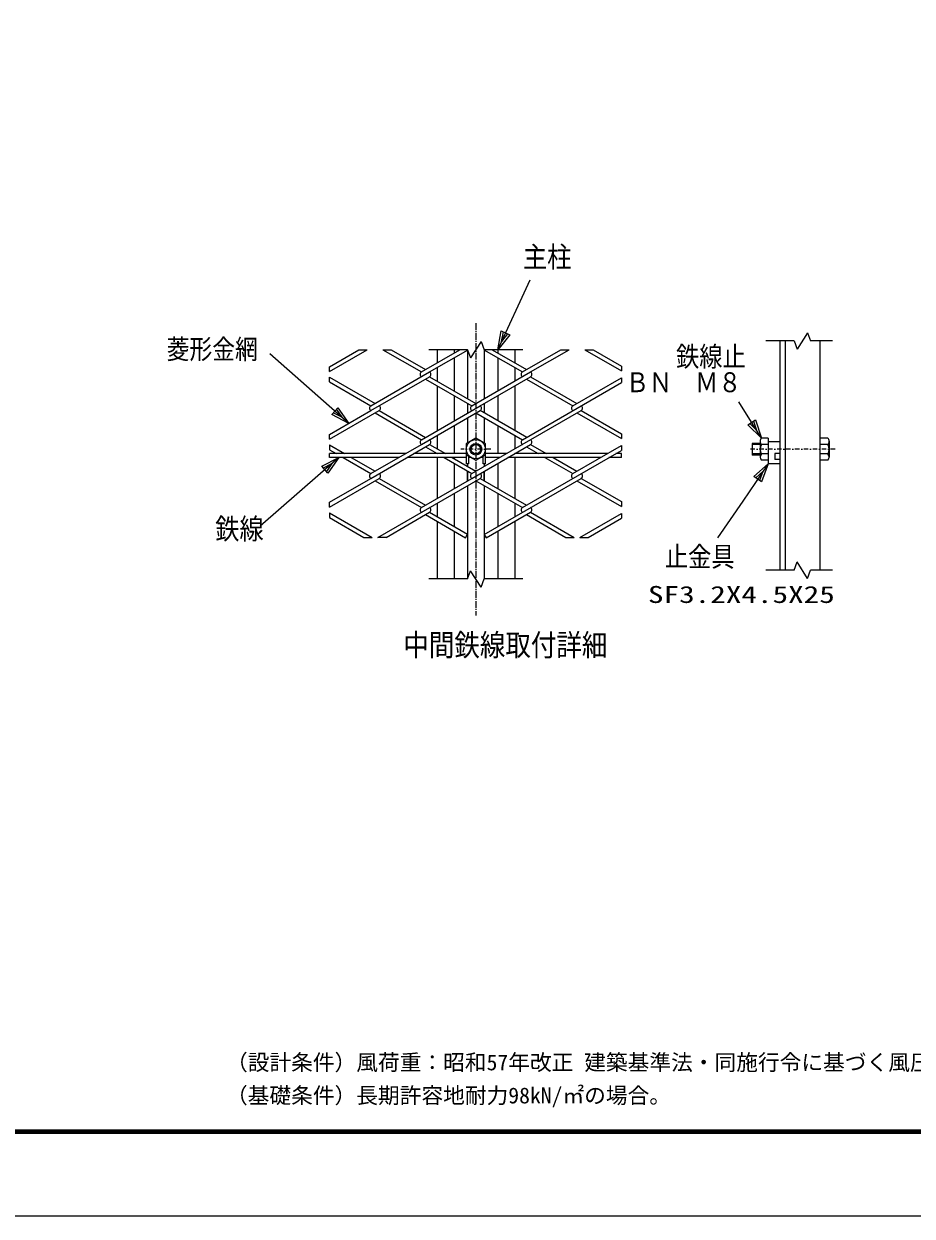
# Model space of a CAD drawing. Units: millimetres, scale not verified. Extents: x -4455 to 4455, y -3150 to 3150.
# Drawn here: x 429 to 2442, y -3150 to -447 of the extents above; entities that cross this region are included whole.
import ezdxf
from ezdxf.enums import TextEntityAlignment as Align

# ---------------------------------------------------------------- set-up
doc = ezdxf.new("R2010")
doc.units = ezdxf.units.MM
doc.header["$LTSCALE"] = 20
doc.linetypes.add('USER1', pattern=[1.125, 0.75, -0.125, 0.125, -0.125])
doc.linetypes.add('USER2', pattern=[1.01, 0.5, -0.25, 0.01, -0.25])
for name, color, linetype, lineweight in [('0-0_1', 7, 'Continuous', 25), ('0-1_2', 7, 'Continuous', 25), ('0-2_0', 7, 'Continuous', 25), ('0-5_EXTCNT-LMEC0', 4, 'Continuous', 25), ('0-6_WAKU', 7, 'Continuous', 25)]:
    doc.layers.add(name, color=color, linetype=linetype, lineweight=lineweight)
doc.layers.add('0-8_D-TTL-TXT', color=7, linetype='Continuous')
doc.styles.add('ＭＳ ゴシック', font='')
doc.styles.get('ＭＳ ゴシック').set_extended_font_data('MS Gothic')

# ---------------------------------------------------------------- blocks, each defined once
blk = doc.blocks.new('C4')
at = {"layer": '0-0_1', "color": 4}
blk.add_line((123468.4, 40684.1), (124940, 43849.3), dxfattribs=at)
blk.add_lwpolyline([(124013, 41357.3), (123468.4, 40684.1), (123632.1, 41534.4)], close=True, dxfattribs=at)
blk.add_lwpolyline([(123917.8, 41401.6), (123645.5, 41065), (123727.4, 41490.1)], dxfattribs=at)
blk = doc.blocks.new('C5')
at = {"layer": '0-0_1', "color": 4}
blk.add_line((116716.1, 37343.7), (113134.7, 40506.1), dxfattribs=at)
blk.add_lwpolyline([(116225.5, 38057.1), (116716.1, 37343.7), (115947.5, 37742.3)], close=True, dxfattribs=at)
blk.add_lwpolyline([(116156, 37978.4), (116401.3, 37621.7), (116017, 37821)], dxfattribs=at)
blk = doc.blocks.new('C6')
at = {"layer": '0-0_1', "color": 4}
blk.add_line((135422.4, 36674), (134398.6, 38324.4), dxfattribs=at)
blk.add_lwpolyline([(135158.1, 37498.6), (135422.4, 36674), (134801.2, 37277.1)], close=True, dxfattribs=at)
blk.add_lwpolyline([(135068.9, 37443.2), (135201, 37030.9), (134890.4, 37332.5)], dxfattribs=at)
blk = doc.blocks.new('C7')
at = {"layer": '0-0_1', "color": 4}
blk.add_line((135729.1, 35507.4), (134573.6, 33820.7), dxfattribs=at)
blk.add_lwpolyline([(135081.1, 34933.1), (135729.1, 35507.4), (135427.6, 34695.7)], close=True, dxfattribs=at)
blk.add_lwpolyline([(135167.7, 34873.7), (135491.7, 35160.9), (135341, 34755.1)], dxfattribs=at)
blk = doc.blocks.new('C8')
at = {"layer": '0-0_1', "color": 4}
blk.add_line((116273, 35797.2), (112704.2, 32689.8), dxfattribs=at)
blk.add_lwpolyline([(115501.6, 35404), (116273, 35797.2), (115777.4, 35087.3)], close=True, dxfattribs=at)
blk.add_lwpolyline([(115570.5, 35324.8), (115956.2, 35521.4), (115708.4, 35166.4)], dxfattribs=at)

msp = doc.modelspace()

# ---------------------------------------------------------------- linework, layer by layer
at = {"layer": '0-0_1', "color": 4, "linetype": 'USER1'}
msp.add_line((1453.26, -1125.73), (1453.26, -1788.33), dxfattribs=at)
at = {"layer": '0-0_1', "color": 4}
for p, q in [((2205.01, -1147.29), (2181.32, -1184.53)), ((2205.01, -1147.29), (2211.79, -1165.91)), ((1188.34, -1185.91), (1206.96, -1185.91)), ((1242.55, -1185.91), (1261.18, -1185.91)), ((1434.64, -1185.91), (1346.6, -1185.91)), ((1434.64, -1185.91), (1441.41, -1204.53)), ((1465.1, -1167.29), (1441.41, -1204.53)), ((1465.1, -1167.29), (1471.88, -1185.91)), ((1559.92, -1185.91), (1471.88, -1185.91)), ((1645.97, -1185.91), (1664.6, -1185.91)), ((1700.19, -1185.91), (1718.81, -1185.91)), ((2174.55, -1165.91), (2110.56, -1165.91)), ((2174.55, -1165.91), (2181.32, -1184.53)), ((2261.12, -1165.91), (2211.79, -1165.91)), ((1121.55, -1235.22), (1121.55, -1224.47)), ((1783.07, -1223.01), (1783.07, -1233.76)), ((1121.55, -1258.91), (1121.55, -1248.16)), ((1783.07, -1249.61), (1783.07, -1260.37)), ((1121.55, -1388.84), (1121.55, -1378.08)), ((1783.07, -1376.62), (1783.07, -1387.38)), ((1121.55, -1401.77), (1121.55, -1412.52)), ((1783.07, -1403.23), (1783.07, -1413.98)), ((2097.43, -1400.75), (2079.1, -1400.75)), ((1121.55, -1430.25), (1121.55, -1421.25)), ((1783.07, -1430.25), (1783.07, -1421.25)), ((2097.43, -1422.08), (2079.1, -1422.08)), ((1121.55, -1542.45), (1121.55, -1531.7)), ((1783.07, -1530.24), (1783.07, -1540.99)), ((1121.55, -1555.38), (1121.55, -1566.13)), ((1783.07, -1556.84), (1783.07, -1567.59)), ((1199.7, -1611.25), (1218.32, -1611.25)), ((1249.82, -1611.25), (1231.19, -1611.25)), ((1429.98, -1612.1), (1434.63, -1604.03)), ((1471.88, -1604.4), (1476.54, -1612.46)), ((1657.33, -1611.25), (1675.96, -1611.25)), ((1688.83, -1611.25), (1707.46, -1611.25)), ((2174.55, -1685.6), (2181.32, -1666.97)), ((2205.01, -1704.22), (2181.32, -1666.97)), ((1434.64, -1705.6), (1441.41, -1686.97)), ((1465.1, -1724.22), (1441.41, -1686.97)), ((2174.55, -1685.6), (2110.56, -1685.6)), ((2205.01, -1704.22), (2211.79, -1685.6)), ((2261.12, -1685.6), (2211.79, -1685.6)), ((1434.64, -1705.6), (1346.6, -1705.6)), ((1465.1, -1724.22), (1471.88, -1705.6)), ((1559.92, -1705.6), (1471.88, -1705.6))]:
    msp.add_line(p, q, dxfattribs=at)
at = {"layer": '0-0_1'}
for p, q in [((1121.55, -1235.22), (1206.96, -1185.91)), ((1121.55, -1224.47), (1188.34, -1185.91)), ((1242.55, -1185.91), (1329.85, -1236.31)), ((1261.18, -1185.91), (1339.17, -1230.94)), ((1329.85, -1236.31), (1417.16, -1185.91)), ((1348.48, -1236.31), (1435.78, -1185.91)), ((1365.21, -1185.91), (1365.21, -1215.9)), ((1403.8, -1185.91), (1403.8, -1193.62)), ((1434.63, -1185.91), (1434.63, -1296.81)), ((1471.37, -1185.91), (1558.67, -1236.31)), ((1471.88, -1185.91), (1471.88, -1297.17)), ((1489.99, -1185.91), (1567.98, -1230.94)), ((1502.73, -1185.91), (1502.73, -1193.26)), ((1541.3, -1185.91), (1541.3, -1215.53)), ((1558.67, -1236.31), (1645.97, -1185.91)), ((1577.3, -1236.31), (1664.6, -1185.91)), ((1700.19, -1185.91), (1783.07, -1233.76)), ((1718.81, -1185.91), (1783.07, -1223.01)), ((2142.43, -1165.91), (2142.43, -1685.6)), ((2154.43, -1165.91), (2154.43, -1685.6)), ((2232.43, -1165.91), (2232.43, -1685.6)), ((1403.8, -1204.37), (1403.8, -1279.01)), ((1502.73, -1204.02), (1502.73, -1279.36)), ((1215.45, -1313.12), (1348.48, -1236.31)), ((1365.21, -1226.65), (1365.21, -1256.73)), ((1444.26, -1313.12), (1577.3, -1236.31)), ((1541.3, -1226.28), (1541.3, -1257.09)), ((1121.55, -1248.16), (1224.76, -1307.74)), ((1121.55, -1258.91), (1215.45, -1313.12)), ((1215.45, -1323.87), (1348.48, -1247.06)), ((1339.17, -1252.44), (1444.26, -1313.12)), ((1348.48, -1247.06), (1453.58, -1307.74)), ((1365.21, -1267.48), (1365.22, -1369.51)), ((1462.89, -1313.12), (1577.3, -1247.06)), ((1541.3, -1267.85), (1541.3, -1369.14)), ((1558.67, -1389.93), (1783.07, -1260.37)), ((1567.98, -1252.44), (1673.08, -1313.12)), ((1577.3, -1247.06), (1682.39, -1307.74)), ((1673.08, -1313.12), (1783.07, -1249.61)), ((1403.8, -1289.76), (1403.8, -1347.23)), ((1502.73, -1290.11), (1502.73, -1346.88)), ((1121.55, -1388.84), (1234.07, -1323.87)), ((1121.55, -1378.08), (1215.45, -1323.87)), ((1234.07, -1323.87), (1339.17, -1384.55)), ((1329.86, -1389.93), (1462.89, -1313.12)), ((1329.86, -1400.68), (1462.89, -1323.87)), ((1434.63, -1307.56), (1434.63, -1329.43)), ((1444.26, -1466.73), (1691.71, -1323.87)), ((1568.41, -1384.8), (1462.89, -1323.87)), ((1471.88, -1307.93), (1471.88, -1329.06)), ((1691.71, -1323.87), (1783.07, -1376.62)), ((1224.76, -1329.25), (1329.86, -1389.93)), ((1434.63, -1340.18), (1434.63, -1397.16)), ((1453.58, -1329.25), (1558.67, -1389.93)), ((1471.88, -1339.82), (1471.88, -1397.16)), ((1682.39, -1329.25), (1783.07, -1387.38)), ((1403.8, -1357.99), (1403.8, -1421.25)), ((1502.73, -1357.63), (1502.73, -1421.25)), ((1121.55, -1401.77), (1155.3, -1421.25)), ((1215.45, -1477.48), (1348.48, -1400.68)), ((1215.45, -1466.73), (1329.85, -1400.68)), ((1348.48, -1400.68), (1384.11, -1421.25)), ((1365.22, -1380.26), (1365.22, -1410.34)), ((1444.26, -1477.48), (1577.3, -1400.68)), ((1474.91, -1444.75), (1474.91, -1398.91)), ((1541.3, -1379.9), (1541.3, -1410.71)), ((1577.3, -1400.68), (1612.93, -1421.25)), ((1673.08, -1466.73), (1783.07, -1403.23)), ((2079.1, -1398.08), (2079.1, -1424.75)), ((2097.43, -1398.08), (2079.1, -1398.08)), ((2097.43, -1393.5), (2097.43, -1429.33)), ((2115.77, -1386.41), (2100.43, -1386.41)), ((2115.77, -1400.58), (2100.43, -1400.58)), ((2115.77, -1386.41), (2115.77, -1444.75)), ((2142.43, -1394.75), (2115.77, -1394.75)), ((2251.09, -1386.41), (2232.43, -1386.41)), ((2251.08, -1400.58), (2232.43, -1400.58)), ((2254.1, -1393.49), (2254.1, -1429.34)), ((1121.55, -1412.52), (1136.67, -1421.25)), ((1294.22, -1421.25), (1121.55, -1421.25)), ((1278.63, -1430.25), (1121.55, -1430.25)), ((1152.26, -1430.25), (1215.45, -1466.73)), ((1170.89, -1430.25), (1224.76, -1461.36)), ((1431.61, -1430.25), (1297.25, -1430.25)), ((1431.61, -1421.25), (1312.84, -1421.25)), ((1339.17, -1406.05), (1365.49, -1421.25)), ((1365.22, -1421.09), (1365.22, -1421.25)), ((1365.22, -1430.25), (1365.22, -1523.12)), ((1381.08, -1430.25), (1444.26, -1466.73)), ((1399.7, -1430.25), (1453.58, -1461.36)), ((1403.8, -1430.25), (1403.8, -1432.62)), ((1436.61, -1426.8), (1436.61, -1444.75)), ((1442.59, -1430.25), (1436.61, -1430.25)), ((1469.91, -1430.25), (1463.93, -1430.25)), ((1469.91, -1444.75), (1469.91, -1426.8)), ((1523.04, -1421.25), (1474.91, -1421.25)), ((1507.45, -1430.25), (1474.91, -1430.25)), ((1502.73, -1430.25), (1502.73, -1432.97)), ((1736.27, -1430.25), (1526.07, -1430.25)), ((1541.3, -1430.25), (1541.3, -1522.76)), ((1751.85, -1421.25), (1541.66, -1421.25)), ((1558.67, -1543.54), (1783.07, -1413.98)), ((1567.98, -1406.05), (1594.31, -1421.25)), ((1609.9, -1430.25), (1673.08, -1466.73)), ((1628.52, -1430.25), (1682.39, -1461.36)), ((1783.07, -1430.25), (1754.89, -1430.25)), ((1783.07, -1421.25), (1770.48, -1421.25)), ((2097.43, -1424.75), (2079.1, -1424.75)), ((2115.77, -1422.25), (2100.43, -1422.25)), ((2142.43, -1421.41), (2130.77, -1421.41)), ((2130.77, -1421.41), (2130.77, -1434.75)), ((2251.1, -1422.25), (2232.43, -1422.25)), ((1403.8, -1443.37), (1403.8, -1500.85)), ((1436.61, -1444.75), (1431.61, -1444.75)), ((1434.63, -1444.75), (1434.63, -1450.42)), ((1474.91, -1444.75), (1469.91, -1444.75)), ((1471.88, -1444.75), (1471.88, -1450.79)), ((1502.73, -1443.73), (1502.73, -1500.49)), ((2115.77, -1436.41), (2100.43, -1436.41)), ((2142.43, -1444.75), (2115.77, -1444.75)), ((2142.43, -1434.75), (2130.77, -1434.75)), ((2251.15, -1436.41), (2232.43, -1436.41)), ((1121.55, -1542.45), (1234.07, -1477.48)), ((1121.55, -1531.7), (1215.45, -1477.48)), ((1224.76, -1482.86), (1329.85, -1543.54)), ((1231.19, -1611.25), (1462.89, -1477.48)), ((1234.07, -1477.48), (1339.17, -1538.16)), ((1329.85, -1543.54), (1444.26, -1477.48)), ((1434.63, -1483.04), (1434.64, -1461.17)), ((1434.63, -1461.17), (1434.63, -1483.04)), ((1453.58, -1482.86), (1558.67, -1543.54)), ((1462.89, -1477.48), (1567.98, -1538.16)), ((1471.88, -1482.68), (1471.88, -1461.54)), ((1471.88, -1461.54), (1471.88, -1482.68)), ((1471.88, -1604.4), (1691.71, -1477.48)), ((1682.39, -1482.86), (1783.07, -1540.99)), ((1691.71, -1477.48), (1783.07, -1530.24)), ((1403.79, -1511.6), (1403.79, -1586.23)), ((1502.73, -1511.24), (1502.73, -1586.59)), ((1365.22, -1533.87), (1365.22, -1563.96)), ((1541.3, -1533.51), (1541.3, -1564.32)), ((1121.55, -1555.38), (1218.32, -1611.25)), ((1121.55, -1566.13), (1199.7, -1611.25)), ((1249.82, -1611.25), (1348.48, -1554.29)), ((1339.17, -1559.67), (1429.98, -1612.1)), ((1348.48, -1554.29), (1434.63, -1604.03)), ((1476.54, -1612.46), (1577.3, -1554.29)), ((1567.98, -1559.67), (1657.33, -1611.25)), ((1577.3, -1554.29), (1675.96, -1611.25)), ((1688.83, -1611.25), (1783.07, -1556.84)), ((1707.46, -1611.25), (1783.07, -1567.59)), ((1365.22, -1574.71), (1365.22, -1705.6)), ((1541.3, -1575.07), (1541.3, -1705.6)), ((1403.79, -1596.98), (1403.79, -1705.6)), ((1502.73, -1597.34), (1502.73, -1705.6))]:
    msp.add_line(p, q, dxfattribs=at)
at = {"layer": '0-0_1', "color": 4, "linetype": 'USER2'}
for p, q in [((1487.5, -1411.41), (1419.54, -1411.41)), ((2267.25, -1411.41), (2075.39, -1411.41))]:
    msp.add_line(p, q, dxfattribs=at)
at = {"layer": '0-0_1'}
for points in [[(1474.91, -1398.91), (1453.26, -1386.41), (1431.61, -1398.91), (1431.61, -1444.75)], [(1431.61, -1423.91), (1453.26, -1436.41), (1474.91, -1423.91)], [(1434.63, -1493.8), (1434.63, -1604.03), (1434.64, -1705.6)], [(1471.88, -1493.43), (1471.88, -1604.4), (1471.88, -1705.6)]]:
    msp.add_lwpolyline(points, dxfattribs=at)
for radius in [21.65, 13.33]:
    msp.add_circle((1453.26, -1411.41), radius, dxfattribs=at)
at = {"layer": '0-0_1', "color": 4}
msp.add_circle((1453.26, -1411.41), 10.67, dxfattribs=at)
at = {"layer": '0-0_1'}
for centre, radius, start, end in [((1332.96, -1241.69), 6.21, 120.00161, 239.99838), ((1345.37, -1241.69), 6.21, 300.00168, 59.99832), ((1561.78, -1241.69), 6.21, 120.00161, 239.99838), ((1574.19, -1241.69), 6.21, 300.00168, 59.99832), ((1218.55, -1318.5), 6.21, 120.00161, 239.99838), ((1230.97, -1318.5), 6.21, 300.00168, 59.99832), ((1447.37, -1318.5), 6.21, 120.00161, 239.99838), ((1459.78, -1318.5), 6.21, 300.00168, 59.99832), ((1676.19, -1318.5), 6.21, 120.00161, 239.99838), ((1688.6, -1318.5), 6.21, 300.00168, 59.99832), ((1332.96, -1395.3), 6.21, 120.00161, 239.99838), ((1345.37, -1395.3), 6.21, 300.00168, 59.99832), ((1561.78, -1395.3), 6.21, 120.00161, 239.99838), ((1574.19, -1395.3), 6.21, 300.00168, 59.99832), ((2107.07, -1393.47), 9.68, 133.23149, 226.94679), ((2118.62, -1411.47), 21.18, 149.07794, 210.64148), ((2244.46, -1393.47), 9.68, 313.05395, 46.76926), ((2232.91, -1411.47), 21.18, 329.3584, 30.92194), ((2107.68, -1429.38), 10.17, 135.46316, 224.1324), ((2243.85, -1429.38), 10.17, 315.86685, 44.53607), ((1218.55, -1472.11), 6.21, 120.00161, 239.99838), ((1230.97, -1472.11), 6.21, 300.00168, 59.99832), ((1447.37, -1472.11), 6.21, 120.00161, 239.99838), ((1459.78, -1472.11), 6.21, 300.00168, 59.99832), ((1676.19, -1472.11), 6.21, 120.00161, 239.99838), ((1688.6, -1472.11), 6.21, 300.00168, 59.99832), ((1332.96, -1548.92), 6.21, 120.00161, 239.99838), ((1345.37, -1548.91), 6.21, 300.00168, 59.99832), ((1561.78, -1548.91), 6.21, 120.00161, 239.99838), ((1574.19, -1548.92), 6.21, 300.00168, 59.99832)]:
    msp.add_arc(centre, radius, start, end, dxfattribs=at)
at = {"layer": '0-1_2'}
msp.add_line((2232.43, -1395.28), (2232.43, -1427.56), dxfattribs=at)
at = {"layer": '0-5_EXTCNT-LMEC0'}
msp.add_line((2057.99, -1529.08), (2000.94, -1612.66), dxfattribs=at)
at = {"layer": '0-6_WAKU', "color": 3}
msp.add_lwpolyline([(-4454.94, 3149.85), (4455.06, 3149.85), (4455.06, -3150.15), (-4454.94, -3150.15)], close=True, dxfattribs=at)
at = {"layer": '0-6_WAKU'}
for points in [[(-4154.94, 2962.35), (4155.06, 2962.35), (4155.06, -2962.65), (-4154.94, -2962.65)], [(-4153.07, 2960.48), (4153.18, 2960.48), (4153.18, -2960.77), (-4153.07, -2960.77)], [(-4151.19, 2958.6), (4151.31, 2958.6), (4151.31, -2958.9), (-4151.19, -2958.9)], [(-4149.32, 2956.73), (4149.43, 2956.73), (4149.43, -2957.02), (-4149.32, -2957.02)], [(-4147.44, 2954.85), (4147.56, 2954.85), (4147.56, -2955.15), (-4147.44, -2955.15)]]:
    msp.add_lwpolyline(points, close=True, dxfattribs=at)

# ---------------------------------------------------------------- block references
at = {"layer": '0-2_0', "xscale": 0.05, "yscale": 0.05}
for name in ['C4', 'C5', 'C6', 'C8', 'C7']:
    msp.add_blockref(name, (-4670.69, -3220.11), dxfattribs=at)

# ---------------------------------------------------------------- texts
at = {"layer": '0-0_1', "color": 4, "style": 'ＭＳ ゴシック', "width": 0.85}
for s, height, p in [('主柱', 47.36, (1560.02, -1013.39)), ('菱形金網', 44.57, (752.52, -1220.25)), ('鉄線止', 45.45, (1906.88, -1237.63)), ('ＢＮ\u3000Ｍ８', 45.16, (1793.27, -1295.73)), ('鉄線', 47.36, (862.55, -1629.73)), ('止金具', 45.45, (1881.48, -1691.33)), ('中間鉄線取付詳細', 49.84, (1288.95, -1895.18))]:
    msp.add_text(s, height=height, dxfattribs=at).set_placement(p, align=Align.BOTTOM_LEFT)
at = {"layer": '0-5_EXTCNT-LMEC0', "style": 'ＭＳ ゴシック', "width": 1.35}
msp.add_text('SF3.2X4.5X25', height=38.42, dxfattribs=at).set_placement((1843.31, -1771.52), align=Align.BOTTOM_LEFT)
at = {"layer": '0-8_D-TTL-TXT', "style": 'ＭＳ ゴシック'}
for s, p in [('（設計条件）風荷重：昭和57年改正 建築基準法・同施行令に基づく風圧力に準拠。', (887, -2830.35)), ('（基礎条件）長期許容地耐力98kN/㎡の場合。', (887, -2905.35))]:
    msp.add_text(s, height=36.08, dxfattribs=at).set_placement(p, align=Align.BOTTOM_LEFT)

doc.saveas('drawing.dxf')
